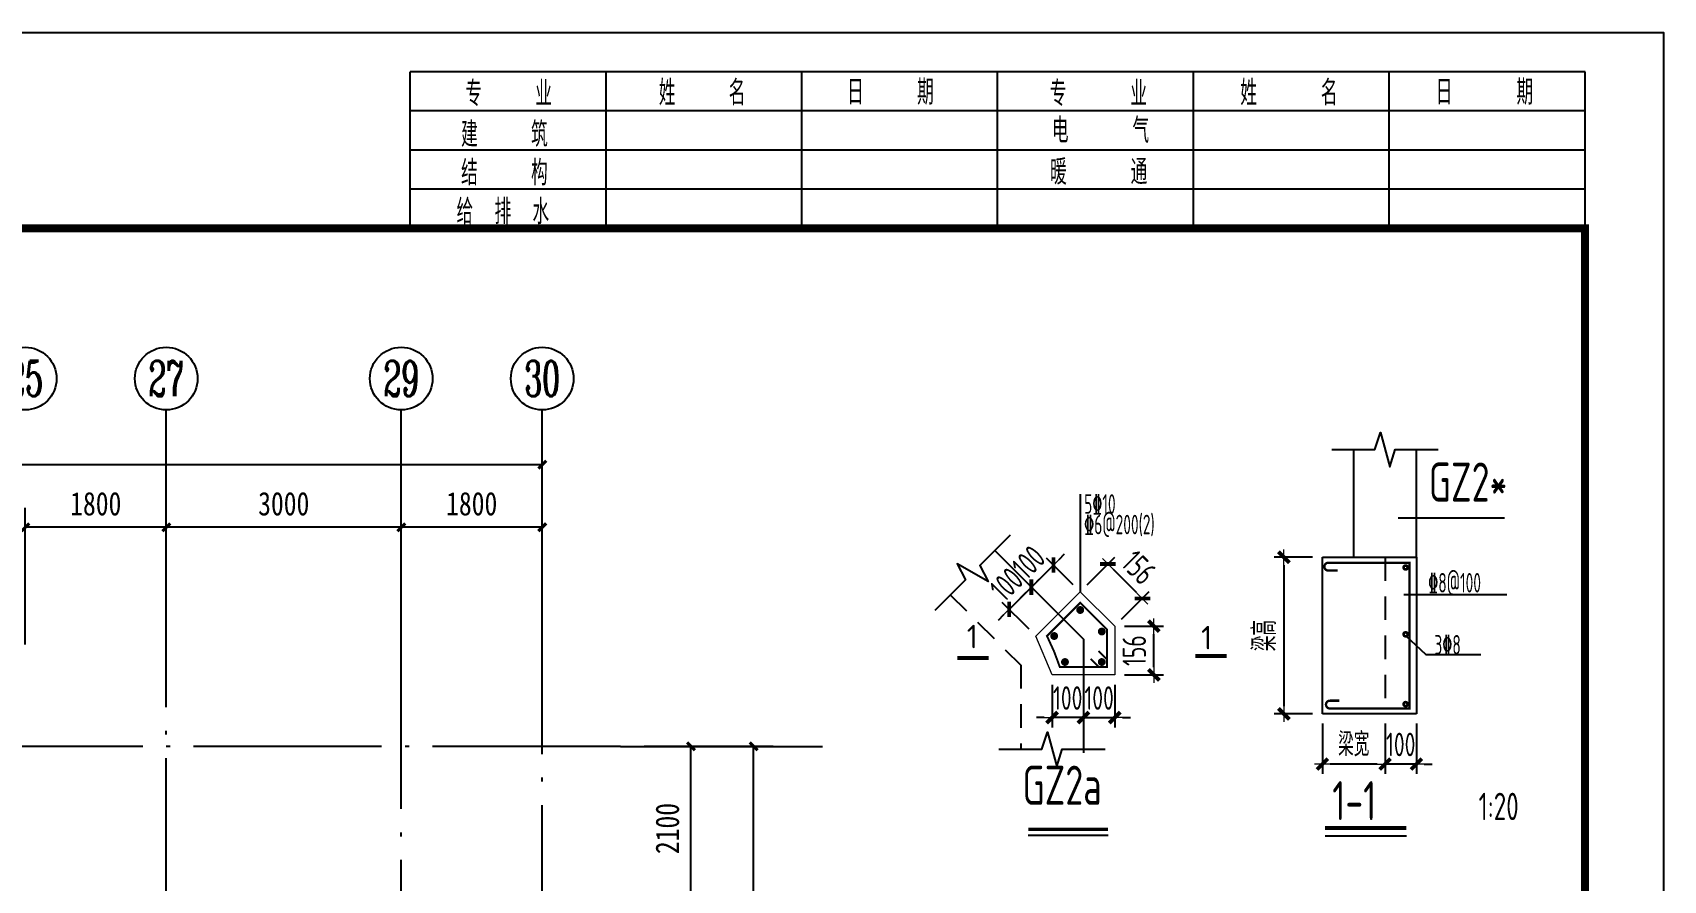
# Model space of a CAD drawing. Extents: x -144902 to 588294, y -160863 to 65494.
# Drawn here: x 138745 to 159567, y -11673 to -845 of the extents above; entities that cross this region are included whole.
import ezdxf
from ezdxf.enums import TextEntityAlignment as Align

# ---------------------------------------------------------------- set-up
doc = ezdxf.new("R2010")
doc.units = 0
doc.header["$LTSCALE"] = 100
doc.linetypes.add('3', pattern=[5, 3, -2])
doc.linetypes.add('ACAD_ISO04W100', pattern=[30.5, 24, -3, 0.5, -3])
doc.layers.get('0').update_dxf_attribs({"linetype": 'CONTINUOUS'})
doc.layers.get('Defpoints').update_dxf_attribs({"linetype": 'CONTINUOUS'})
for name, color, linetype in [('1508', 2, 'CONTINUOUS'), ('AXIS', 3, 'CONTINUOUS'), ('AXIS_TEXT', 7, 'CONTINUOUS'), ('beam_dy', 7, 'CONTINUOUS'), ('b板标注', 6, 'CONTINUOUS'), ('DOTE', 253, 'ACAD_ISO04W100'), ('HATCH', 254, 'CONTINUOUS'), ('PUB_TITLE', 4, 'CONTINUOUS'), ('S_BEAMDIMMASS', 2, 'CONTINUOUS'), ('TEXT', 7, 'CONTINUOUS'), ('THICK', 6, 'CONTINUOUS'), ('THIN', 7, 'CONTINUOUS'), ('tk', 7, 'CONTINUOUS'), ('校对后版本08$0$柱', 50, 'CONTINUOUS'), ('梁', 4, 'CONTINUOUS'), ('梁虚线', 134, '3')]:
    doc.layers.add(name, color=color, linetype=linetype)
for name, color, linetype, lineweight in [('REIN', 6, 'CONTINUOUS', 18), ('Z-柱大样外框', 7, 'ByLayer', 18), ('Z-详图标注', 3, 'CONTINUOUS', 18)]:
    doc.layers.add(name, color=color, linetype=linetype, lineweight=lineweight)
doc.styles.add('_HZTXT', font='complex.shx', dxfattribs={"width": 0.7, "bigfont": 'tssdchn.shx'})
doc.styles.add('COMPLEX', font='COMPLEX')
doc.styles.add('DIM_FONT', font='SIMHEI.TTF', dxfattribs={"width": 0.8})
doc.styles.add('DX', font='tssdeng.shx', dxfattribs={"width": 0.7, "bigfont": 'tssdchn.shx'})
doc.styles.get("Standard").update_dxf_attribs({"font": 'tssdeng.shx', "width": 0.7, "bigfont": 'tssdchn.shx'})
doc.styles.add('TCCAD_Dimension', font='Tssdeng.shx', dxfattribs={"width": 0.7, "bigfont": 'tssdchn.shx'})
doc.styles.add('TSSD_Label', font='Tssdeng.shx', dxfattribs={"width": 0.7, "bigfont": 'hztxt.shx'})
doc.styles.add('TSSD_Rein', font='Tssdeng.shx', dxfattribs={"width": 0.7, "bigfont": 'tssdchn.shx'})
doc.dimstyles.new('DIMN', dxfattribs={"dimtxt": 300, "dimasz": 100, "dimexe": 250, "dimexo": 300, "dimgap": 150, "dimtad": 1, "dimdec": 0, "dimzin": 0, "dimdsep": 46, "dimtxsty": 'DIM_FONT', "dimblk": 'ARCHTICK', "dimcen": 0.09, "dimclrt": 7, "dimazin": 2, "dimtfac": 1, "dimtdec": 0, "dimtix": 1, "dimtmove": 2, "dimatfit": 3, "dimfxl": 1, "dimtolj": 1, "dimtzin": 0, "dimarcsym": 0})
doc.dimstyles.new('TCCAD_25_100', dxfattribs={"dimtxt": 300, "dimasz": 100, "dimexe": 125, "dimexo": 125, "dimgap": 100, "dimtad": 1, "dimdec": 0, "dimlfac": 0.25, "dimzin": 0, "dimdsep": 46, "dimtxsty": 'TCCAD_Dimension', "dimblk": '_TCDBK25_100', "dimcen": 0, "dimclrt": 7, "dimadec": 0, "dimazin": 0, "dimtfac": 1, "dimtdec": 0, "dimtix": 1, "dimtmove": 2, "dimatfit": 3, "dimfxl": 1, "dimtolj": 1, "dimtzin": 0, "dimarcsym": 0})

# ---------------------------------------------------------------- blocks, each defined once
blk = doc.blocks.new('A1tk')
at = {"layer": 'PUB_TITLE'}
for p, q in [((500, 58400), (500, 43400)), ((2500, 58400), (500, 58400)), ((1000, 58400), (1000, 43400)), ((1500, 58400), (1500, 43400)), ((2000, 58400), (2000, 43400)), ((2500, 55900), (500, 55900)), ((2500, 53400), (500, 53400)), ((2500, 50900), (500, 50900)), ((2500, 48400), (500, 48400)), ((2500, 45900), (500, 45900)), ((2500, 43400), (500, 43400))]:
    blk.add_line(p, q, dxfattribs=at)
at = {"layer": 'tk', "color": 5}
blk.add_lwpolyline([(0, 0), (0, 59400), (84100, 59400), (84100, 0)], close=True, dxfattribs=at)
at = {"layer": 'tk', "const_width": 100}
blk.add_lwpolyline([(2500, 1000), (83100, 1000), (83100, 58400), (2500, 58400)], close=True, dxfattribs=at)
at = {"layer": 'PUB_TITLE', "style": 'DX', "width": 0.7}
for s, p in [('日      期', (747, 57116, 2200)), ('姓      名 ', (752, 54687)), ('专      业', (762, 52186)), ('电      气', (1232, 52213, 2200)), ('暖      通', (1766, 52190, 2200)), ('日     期', (747, 49531, 2200)), ('姓     名', (752, 47126)), ('专     业', (762, 44655)), ('建     筑', (1283, 44602, 2200)), ('结     构', (1774, 44602, 2200)), ('给  排  水', (2271, 44582, 2200))]:
    blk.add_text(s, height=320, rotation=90, dxfattribs=at).set_placement(p, align=Align.MIDDLE)
blk = doc.blocks.new('_TCDBK25_100')
blk.add_line((-1, 0), (1, 0))
at = {"const_width": 0.5}
blk.add_lwpolyline([(-0.7, -0.7), (0.7, 0.7)], dxfattribs=at)
blk = doc.blocks.new('*D1360')
at = {"layer": 'Defpoints', "color": 0}
for p in [(152561, -8426), (153061, -8426), (152561, -9049)]:
    blk.add_point(p, dxfattribs=at)
at = {"layer": 'Z-详图标注', "color": 0, "lineweight": -2}
for p, q in [((152686, -8426), (153186, -8426)), ((153061, -8949), (153061, -8526)), ((152686, -9049), (153186, -9049))]:
    blk.add_line(p, q, dxfattribs=at)
at = {"layer": 'Z-详图标注', "color": 0, "lineweight": -2, "xscale": 100, "yscale": 100, "zscale": 100}
for p, rotation in [((153061, -8426), 90), ((153061, -9049), 270)]:
    blk.add_blockref('_TCDBK25_100', p, dxfattribs=dict(at, rotation=rotation))
at = {"layer": 'Z-详图标注', "color": 7, "insert": (152811, -8738), "char_height": 300, "attachment_point": 5, "rotation": 90, "style": 'TCCAD_Dimension'}
blk.add_mtext('\\A1;156', dxfattribs=at)
blk = doc.blocks.new('*D1361')
at = {"layer": 'Defpoints', "color": 0}
for p in [(152474, -7633), (152121, -7986), (152561, -8426)]:
    blk.add_point(p, dxfattribs=at)
at = {"layer": 'Z-详图标注', "color": 0, "lineweight": -2}
for p, q in [((152209, -7898), (152563, -7544)), ((152844, -8002), (152545, -7703)), ((152649, -8338), (153003, -7984))]:
    blk.add_line(p, q, dxfattribs=at)
at = {"layer": 'Z-详图标注', "color": 0, "lineweight": -2, "xscale": 100, "yscale": 100, "zscale": 100}
for p, rotation in [((152474, -7633), 134.9999994393287), ((152915, -8073), 314.9999994393287)]:
    blk.add_blockref('_TCDBK25_100', p, dxfattribs=dict(at, rotation=rotation))
at = {"layer": 'Z-详图标注', "color": 7, "insert": (152871, -7676), "char_height": 300, "attachment_point": 5, "rotation": 315, "style": 'TCCAD_Dimension'}
blk.add_mtext('\\A1;156', dxfattribs=at)
blk = doc.blocks.new('*D1362')
at = {"layer": 'Defpoints', "color": 0}
for p in [(151761, -9049), (152161, -9049), (151761, -9594)]:
    blk.add_point(p, dxfattribs=at)
at = {"layer": 'Z-详图标注', "color": 0, "lineweight": -2}
for p, q in [((151761, -9174), (151761, -9719)), ((152161, -9174), (152161, -9719)), ((151661, -9594), (151561, -9594)), ((152161, -9594), (151761, -9594)), ((152261, -9594), (152361, -9594))]:
    blk.add_line(p, q, dxfattribs=at)
at = {"layer": 'Z-详图标注', "color": 0, "lineweight": -2, "xscale": 100, "yscale": 100, "zscale": 100}
blk.add_blockref('_TCDBK25_100', (151761, -9594), dxfattribs=at)
at = {"layer": 'Z-详图标注', "color": 0, "lineweight": -2, "xscale": 100, "yscale": 100, "zscale": 100, "rotation": 180}
blk.add_blockref('_TCDBK25_100', (152161, -9594), dxfattribs=at)
at = {"layer": 'Z-详图标注', "color": 7, "insert": (151961, -9344), "char_height": 300, "attachment_point": 5, "style": 'TCCAD_Dimension'}
blk.add_mtext('\\A1;100', dxfattribs=at)
blk = doc.blocks.new('*D1363')
at = {"layer": 'Defpoints', "color": 0}
for p in [(152163, -9049), (152561, -9049), (152561, -9594)]:
    blk.add_point(p, dxfattribs=at)
at = {"layer": 'Z-详图标注', "color": 0, "lineweight": -2}
for p, q in [((152163, -9174), (152163, -9719)), ((152561, -9174), (152561, -9719)), ((152063, -9594), (151963, -9594)), ((152163, -9594), (152561, -9594)), ((152661, -9594), (152761, -9594))]:
    blk.add_line(p, q, dxfattribs=at)
at = {"layer": 'Z-详图标注', "color": 0, "lineweight": -2, "xscale": 100, "yscale": 100, "zscale": 100}
blk.add_blockref('_TCDBK25_100', (152163, -9594), dxfattribs=at)
at = {"layer": 'Z-详图标注', "color": 0, "lineweight": -2, "xscale": 100, "yscale": 100, "zscale": 100, "rotation": 180}
blk.add_blockref('_TCDBK25_100', (152561, -9594), dxfattribs=at)
at = {"layer": 'Z-详图标注', "color": 7, "insert": (152362, -9344), "char_height": 300, "attachment_point": 5, "style": 'TCCAD_Dimension'}
blk.add_mtext('\\A1;100', dxfattribs=at)
blk = doc.blocks.new('*D1364')
at = {"layer": 'Defpoints', "color": 0}
for p in [(151497, -7928), (152121, -7986), (151838, -8269)]:
    blk.add_point(p, dxfattribs=at)
at = {"layer": 'Z-详图标注', "color": 0, "lineweight": -2}
for p, q in [((151780, -7645), (151497, -7928)), ((152032, -7898), (151691, -7557)), ((151850, -7574), (151921, -7503)), ((151750, -8181), (151408, -7839)), ((151426, -7998), (151355, -8069))]:
    blk.add_line(p, q, dxfattribs=at)
at = {"layer": 'Z-详图标注', "color": 0, "lineweight": -2, "xscale": 100, "yscale": 100, "zscale": 100}
for p, rotation in [((151780, -7645), 224.9999994395852), ((151497, -7928), 44.99999943958517)]:
    blk.add_blockref('_TCDBK25_100', p, dxfattribs=dict(at, rotation=rotation))
at = {"layer": 'Z-详图标注', "color": 7, "insert": (151461, -7610), "char_height": 300, "attachment_point": 5, "rotation": 45, "style": 'TCCAD_Dimension'}
blk.add_mtext('\\A1;100', dxfattribs=at)
blk = doc.blocks.new('*D1365')
at = {"layer": 'Defpoints', "color": 0}
for p in [(151214, -8211), (151838, -8269), (151555, -8552)]:
    blk.add_point(p, dxfattribs=at)
at = {"layer": 'Z-详图标注', "color": 0, "lineweight": -2}
for p, q in [((151750, -8181), (151408, -7839)), ((151567, -7857), (151638, -7786)), ((151497, -7928), (151214, -8211)), ((151143, -8281), (151072, -8352)), ((151467, -8463), (151126, -8122))]:
    blk.add_line(p, q, dxfattribs=at)
at = {"layer": 'Z-详图标注', "color": 0, "lineweight": -2, "xscale": 100, "yscale": 100, "zscale": 100}
for p, rotation in [((151497, -7928), 224.9999994395867), ((151214, -8211), 44.99999943958665)]:
    blk.add_blockref('_TCDBK25_100', p, dxfattribs=dict(at, rotation=rotation))
at = {"layer": 'Z-详图标注', "color": 7, "insert": (151179, -7892), "char_height": 300, "attachment_point": 5, "rotation": 45, "style": 'TCCAD_Dimension'}
blk.add_mtext('\\A1;100', dxfattribs=at)
blk = doc.blocks.new('*D1366')
at = {"layer": 'Defpoints', "color": 0}
for p in [(155213, -7546), (154722, -9546), (155213, -9546)]:
    blk.add_point(p, dxfattribs=at)
at = {"layer": 'Z-详图标注', "color": 0, "lineweight": -2}
for p, q in [((155088, -7546), (154597, -7546)), ((154722, -7646), (154722, -9446)), ((155088, -9546), (154597, -9546))]:
    blk.add_line(p, q, dxfattribs=at)
at = {"layer": 'Z-详图标注', "color": 0, "lineweight": -2, "xscale": 100, "yscale": 100, "zscale": 100}
for p, rotation in [((154722, -7546), 90), ((154722, -9546), 270)]:
    blk.add_blockref('_TCDBK25_100', p, dxfattribs=dict(at, rotation=rotation))
at = {"layer": 'Z-详图标注', "color": 7, "insert": (154472, -8546), "char_height": 300, "attachment_point": 5, "rotation": 90, "style": 'TCCAD_Dimension'}
blk.add_mtext('\\A1;梁高', dxfattribs=at)
blk = doc.blocks.new('*D1367')
at = {"layer": 'Defpoints', "color": 0}
for p in [(156013, -9546), (156413, -9546), (156013, -10187)]:
    blk.add_point(p, dxfattribs=at)
at = {"layer": 'Z-详图标注', "color": 0, "lineweight": -2}
for p, q in [((156013, -9671), (156013, -10312)), ((156413, -9671), (156413, -10312)), ((155913, -10187), (155813, -10187)), ((156413, -10187), (156013, -10187)), ((156513, -10187), (156613, -10187))]:
    blk.add_line(p, q, dxfattribs=at)
at = {"layer": 'Z-详图标注', "color": 0, "lineweight": -2, "xscale": 100, "yscale": 100, "zscale": 100}
blk.add_blockref('_TCDBK25_100', (156013, -10187), dxfattribs=at)
at = {"layer": 'Z-详图标注', "color": 0, "lineweight": -2, "xscale": 100, "yscale": 100, "zscale": 100, "rotation": 180}
blk.add_blockref('_TCDBK25_100', (156413, -10187), dxfattribs=at)
at = {"layer": 'Z-详图标注', "color": 7, "insert": (156213, -9937), "char_height": 300, "attachment_point": 5, "style": 'TCCAD_Dimension'}
blk.add_mtext('\\A1;100', dxfattribs=at)
blk = doc.blocks.new('*D1368')
at = {"layer": 'Defpoints', "color": 0}
for p in [(155213, -9546), (156013, -9546), (155213, -10187)]:
    blk.add_point(p, dxfattribs=at)
at = {"layer": 'Z-详图标注', "color": 0, "lineweight": -2}
for p, q in [((155213, -9671), (155213, -10312)), ((156013, -9671), (156013, -10312)), ((155913, -10187), (155313, -10187))]:
    blk.add_line(p, q, dxfattribs=at)
at = {"layer": 'Z-详图标注', "color": 0, "lineweight": -2, "xscale": 100, "yscale": 100, "zscale": 100, "rotation": 180}
blk.add_blockref('_TCDBK25_100', (155213, -10187), dxfattribs=at)
at = {"layer": 'Z-详图标注', "color": 0, "lineweight": -2, "xscale": 100, "yscale": 100, "zscale": 100}
blk.add_blockref('_TCDBK25_100', (156013, -10187), dxfattribs=at)
at = {"layer": 'Z-详图标注', "color": 7, "insert": (155613, -9937), "char_height": 300, "attachment_point": 5, "style": 'TCCAD_Dimension'}
blk.add_mtext('\\A1;梁宽', dxfattribs=at)
blk = doc.blocks.new('_ArchTick')
at = {"color": 0, "linetype": 'ByBlock', "const_width": 0.4}
blk.add_lwpolyline([(-0.5, -0.5), (0.5, 0.5)], dxfattribs=at)
blk = doc.blocks.new('*D1608')
at = {"layer": 'AXIS', "color": 0, "lineweight": -2}
for p, q in [((4027, 23103), (4027, 25650)), ((43127, 23103), (43127, 25650)), ((43127, 25400), (4027, 25400))]:
    blk.add_line(p, q, dxfattribs=at)
at = {"layer": 'Defpoints', "color": 0}
for p in [(4027, 25400), (4027, 22803), (43127, 22803)]:
    blk.add_point(p, dxfattribs=at)
at = {"layer": 'AXIS', "color": 0, "lineweight": -2, "xscale": 100, "yscale": 100, "zscale": 100, "rotation": 180}
blk.add_blockref('_ArchTick', (4027, 25400), dxfattribs=at)
at = {"layer": 'AXIS', "color": 0, "lineweight": -2, "xscale": 100, "yscale": 100, "zscale": 100}
blk.add_blockref('_ArchTick', (43127, 25400), dxfattribs=at)
at = {"layer": 'AXIS', "color": 7, "insert": (23577, 25700), "char_height": 300, "attachment_point": 5, "style": 'DIM_FONT'}
blk.add_mtext('\\A1;39100', dxfattribs=at)
blk = doc.blocks.new('*D1609')
at = {"layer": 'AXIS', "color": 0, "lineweight": -2}
for p, q in [((41327, 23103), (41327, 24850)), ((43127, 23103), (43127, 24850)), ((43127, 24600), (41327, 24600))]:
    blk.add_line(p, q, dxfattribs=at)
at = {"layer": 'Defpoints', "color": 0}
for p in [(41327, 24600), (41327, 22803), (43127, 22803)]:
    blk.add_point(p, dxfattribs=at)
at = {"layer": 'AXIS', "color": 0, "lineweight": -2, "xscale": 100, "yscale": 100, "zscale": 100, "rotation": 180}
blk.add_blockref('_ArchTick', (41327, 24600), dxfattribs=at)
at = {"layer": 'AXIS', "color": 0, "lineweight": -2, "xscale": 100, "yscale": 100, "zscale": 100}
blk.add_blockref('_ArchTick', (43127, 24600), dxfattribs=at)
at = {"layer": 'AXIS', "color": 7, "insert": (42227, 24900), "char_height": 300, "attachment_point": 5, "style": 'DIM_FONT'}
blk.add_mtext('\\A1;1800', dxfattribs=at)
blk = doc.blocks.new('*D1610')
at = {"layer": 'AXIS', "color": 0, "lineweight": -2}
for p, q in [((38327, 23103), (38327, 24850)), ((41327, 23103), (41327, 24850)), ((41327, 24600), (38327, 24600))]:
    blk.add_line(p, q, dxfattribs=at)
at = {"layer": 'Defpoints', "color": 0}
for p in [(38327, 24600), (38327, 22803), (41327, 22803)]:
    blk.add_point(p, dxfattribs=at)
at = {"layer": 'AXIS', "color": 0, "lineweight": -2, "xscale": 100, "yscale": 100, "zscale": 100, "rotation": 180}
blk.add_blockref('_ArchTick', (38327, 24600), dxfattribs=at)
at = {"layer": 'AXIS', "color": 0, "lineweight": -2, "xscale": 100, "yscale": 100, "zscale": 100}
blk.add_blockref('_ArchTick', (41327, 24600), dxfattribs=at)
at = {"layer": 'AXIS', "color": 7, "insert": (39827, 24900), "char_height": 300, "attachment_point": 5, "style": 'DIM_FONT'}
blk.add_mtext('\\A1;3000', dxfattribs=at)
blk = doc.blocks.new('*D1611')
at = {"layer": 'AXIS', "color": 0, "lineweight": -2}
for p, q in [((36527, 23103), (36527, 24850)), ((38327, 23103), (38327, 24850)), ((38327, 24600), (36527, 24600))]:
    blk.add_line(p, q, dxfattribs=at)
at = {"layer": 'Defpoints', "color": 0}
for p in [(36527, 24600), (36527, 22803), (38327, 22803)]:
    blk.add_point(p, dxfattribs=at)
at = {"layer": 'AXIS', "color": 0, "lineweight": -2, "xscale": 100, "yscale": 100, "zscale": 100, "rotation": 180}
blk.add_blockref('_ArchTick', (36527, 24600), dxfattribs=at)
at = {"layer": 'AXIS', "color": 0, "lineweight": -2, "xscale": 100, "yscale": 100, "zscale": 100}
blk.add_blockref('_ArchTick', (38327, 24600), dxfattribs=at)
at = {"layer": 'AXIS', "color": 7, "insert": (37427, 24900), "char_height": 300, "attachment_point": 5, "style": 'DIM_FONT'}
blk.add_mtext('\\A1;1800', dxfattribs=at)
blk = doc.blocks.new('*D1628')
at = {"layer": 'AXIS', "color": 0, "lineweight": -2}
for p, q in [((44427, 21803), (46076, 21803)), ((45826, 4403), (45826, 21803)), ((44427, 4403), (46076, 4403))]:
    blk.add_line(p, q, dxfattribs=at)
at = {"layer": 'Defpoints', "color": 0}
for p in [(44127, 21803), (45826, 21803), (44127, 4403)]:
    blk.add_point(p, dxfattribs=at)
at = {"layer": 'AXIS', "color": 0, "lineweight": -2, "xscale": 100, "yscale": 100, "zscale": 100}
for p, rotation in [((45826, 21803), 90), ((45826, 4403), 270)]:
    blk.add_blockref('_ArchTick', p, dxfattribs=dict(at, rotation=rotation))
at = {"layer": 'AXIS', "color": 7, "insert": (45526, 13103), "char_height": 300, "attachment_point": 5, "rotation": 90, "style": 'DIM_FONT'}
blk.add_mtext('\\A1;17400', dxfattribs=at)
blk = doc.blocks.new('*D1644')
at = {"layer": 'AXIS', "color": 0, "lineweight": -2}
for p, q in [((44427, 21803), (45276, 21803)), ((45026, 19703), (45026, 21803)), ((44427, 19703), (45276, 19703))]:
    blk.add_line(p, q, dxfattribs=at)
at = {"layer": 'Defpoints', "color": 0}
for p in [(44127, 21803, 0), (45026, 21803), (44127, 19703, 0)]:
    blk.add_point(p, dxfattribs=at)
at = {"layer": 'AXIS', "color": 0, "lineweight": -2, "xscale": 100, "yscale": 100, "zscale": 100}
for p, rotation in [((45026, 21803), 90), ((45026, 19703), 270)]:
    blk.add_blockref('_ArchTick', p, dxfattribs=dict(at, rotation=rotation))
at = {"layer": 'AXIS', "color": 7, "insert": (44726, 20753), "char_height": 300, "attachment_point": 5, "rotation": 90, "style": 'DIM_FONT'}
blk.add_mtext('\\A1;2100', dxfattribs=at)
blk = doc.blocks.new('_AXISO')
blk.add_circle((0, 0), 0.5)
at = {"layer": 'AXIS_TEXT', "style": 'COMPLEX', "width": 1.041667}
blk.add_attdef('A', text='', height=0.56, dxfattribs=at).set_placement((-0.25, -0.28), (0.25, -0.28), align=Align.FIT)
blk = doc.blocks.new('2012122711173158')
at = {"layer": 'AXIS'}
for p, q in [((38326.8, 22802.6, 0), (38326.8, 26100, 0)), ((41326.8, 22802.6, 0), (41326.8, 26100, 0)), ((43126.8, 22802.6, 0), (43126.8, 26100, 0)), ((44126.8, 21802.6, 0), (46706.2, 21802.6, 0))]:
    blk.add_line(p, q, dxfattribs=at)
at = {"layer": 'DOTE'}
for p, q in [((38326.8, 16202.6, 0), (38326.8, 22802.6, 0)), ((41326.8, 14902.6, 0), (41326.8, 22802.6, 0)), ((43126.8, 3402.6, 0), (43126.8, 22802.6, 0)), ((44126.8, 21802.6, 0), (3026.8, 21802.6, 0))]:
    blk.add_line(p, q, dxfattribs=at)
at = {"layer": 'AXIS'}
ref = blk.add_blockref('_AXISO', (36526.8, 26500, 0), dxfattribs=dict(at, xscale=800, yscale=800, zscale=800))
ref.add_attrib('A', '25', dxfattribs={"layer": 'AXIS_TEXT', "height": 452.55, "style": '_HZTXT', "width": 0.617647}).set_placement((36300.5, 26273.8, 0), (36753.1, 26273.8, 0), align=Align.FIT)
ref = blk.add_blockref('_AXISO', (38326.8, 26500, 0), dxfattribs=dict(at, xscale=800, yscale=800, zscale=800))
ref.add_attrib('A', '27', dxfattribs={"layer": 'AXIS_TEXT', "height": 452.55, "style": '_HZTXT', "width": 0.617647}).set_placement((38100.5, 26273.8, 0), (38553.1, 26273.8, 0), align=Align.FIT)
ref = blk.add_blockref('_AXISO', (41326.8, 26500, 0), dxfattribs=dict(at, xscale=800, yscale=800, zscale=800))
ref.add_attrib('A', '29', dxfattribs={"layer": 'AXIS_TEXT', "height": 452.55, "style": '_HZTXT', "width": 0.617647}).set_placement((41100.5, 26273.8, 0), (41553.1, 26273.8, 0), align=Align.FIT)
ref = blk.add_blockref('_AXISO', (43126.8, 26500, 0), dxfattribs=dict(at, xscale=800, yscale=800, zscale=800))
ref.add_attrib('A', '30', dxfattribs={"layer": 'AXIS_TEXT', "height": 452.55, "style": '_HZTXT', "width": 0.636364}).set_placement((42900.5, 26273.8, 0), (43353.1, 26273.8, 0), align=Align.FIT)
for p1, p2, distance, picture, middle in [((43126.8, 22802.6, 0), (4026.8, 22802.6, 0), -2597.5, '*D1608', (23576.8, 25700, 0)), ((38326.8, 22802.6, 0), (36526.8, 22802.6, 0), -1797.5, '*D1611', (37426.8, 24900, 0)), ((41326.8, 22802.6, 0), (38326.8, 22802.6, 0), -1797.5, '*D1610', (39826.8, 24900, 0)), ((43126.8, 22802.6, 0), (41326.8, 22802.6, 0), -1797.5, '*D1609', (42226.8, 24900, 0)), ((44126.8, 4402.6, 0), (44126.8, 21802.6, 0), -1699.7, '*D1628', (45526.5, 13102.6, 0)), ((44126.8, 19702.6), (44126.8, 21802.6), -899.7, '*D1644', (44726.5, 20752.6, 0))]:
    dim = blk.add_aligned_dim(p1=p1, p2=p2, distance=distance, dimstyle='DIMN', dxfattribs=at)
    dim.commit()
    dim.dimension.update_dxf_attribs({"geometry": picture, "text_midpoint": middle})

msp = doc.modelspace()

# ---------------------------------------------------------------- linework, layer by layer
at = {"const_width": 50}
msp.add_lwpolyline([(155247.904, -11003.935), (156284.887, -11003.935)], dxfattribs=at)
msp.add_lwpolyline([(155247.904, -11103.935), (156284.887, -11103.935)])
at = {"layer": 'beam_dy'}
for p, q in [((156179.706, -7040.724), (157536.934, -7040.724)), ((151457.816, -11096.978), (152475.761, -11096.978))]:
    msp.add_line(p, q, dxfattribs=at)
at = {"layer": 'beam_dy', "const_width": 40}
msp.add_lwpolyline([(151457.816, -11020.856), (152475.761, -11020.856)], dxfattribs=at)
at = {"layer": 'b板标注', "const_width": 30}
msp.add_lwpolyline([(155408.079, -7715.701), (155288.079, -7715.701, -1), (155288.079, -7615.701), (156326.452, -7615.701), (156326.452, -9477.513), (155308.539, -9477.513, -1), (155308.539, -9377.513), (155428.539, -9377.513)], format="xyb", dxfattribs=at)
at = {"layer": 'DOTE'}
for q in [(151604.022, -8035.022), (152160.955, -9282.392)]:
    msp.add_line((152160.955, -8591.955), q, dxfattribs=at)
at = {"layer": 'REIN', "color": 6, "const_width": 50}
for points in [[(156258.009, -7676.582, 1), (156293.009, -7676.582, 1)], [(152095.753, -8219.413, 1), (152145.753, -8219.413, 1)], [(151763.413, -8551.753, 1), (151813.413, -8551.753, 1)], [(152370.955, -8494.615, 1), (152420.955, -8494.615, 1)], [(156258.009, -8529.707, 1), (156293.009, -8529.707, 1)], [(151900.955, -8883.809, 1), (151950.955, -8883.809, 1)], [(152370.955, -8883.809, 1), (152420.955, -8883.809, 1)], [(156258.009, -9421.859, 1), (156293.009, -9421.859, 1)]]:
    msp.add_lwpolyline(points, format="xyb", close=True, dxfattribs=at)
at = {"layer": 'REIN', "color": 210, "const_width": 25}
for points in [[(151788.577, -8753.024), (151696.489, -8551.753), (152120.753, -8127.489), (152191.464, -8198.199)], [(152050.042, -8198.199), (152050.042, -8198.199), (152120.753, -8127.489), (152460.955, -8467.691), (152460.955, -8948.809)], [(152120.753, -8127.489), (152460.955, -8467.691), (152460.955, -8948.809), (152360.955, -8948.809), (152254.889, -8842.743)], [(152354.889, -8742.743), (152460.955, -8848.809), (152460.955, -8948.809), (151860.955, -8948.809), (151788.577, -8753.024)]]:
    msp.add_lwpolyline(points, dxfattribs=at)
at = {"layer": 'S_BEAMDIMMASS'}
for p, q in [((152120.753, -6740.066), (152120.753, -7986.067)), ((156252.996, -8020.762), (157567.917, -8020.762)), ((156275.509, -8547.207), (156534.815, -8787.811)), ((156534.815, -8787.811), (157234.15, -8787.811))]:
    msp.add_line(p, q, dxfattribs=at)
at = {"layer": 'THICK', "const_width": 50}
for points in [[(150952.845, -8833.479), (150552.845, -8833.479)], [(153592.003, -8807.838), (153992.003, -8807.838)]]:
    msp.add_lwpolyline(points, dxfattribs=at)
at = {"layer": 'THIN'}
for p, q in [((155612.98, -7545.689), (155612.98, -6171.5)), ((156412.98, -7545.689), (156412.98, -6171.5))]:
    msp.add_line(p, q, dxfattribs=at)
at = {"layer": 'THIN', "elevation": 0}
msp.add_lwpolyline([(155332.98, -6171.5), (155882.98, -6171.5), (155952.98, -5951.5), (156072.98, -6391.5), (156142.98, -6171.5), (156692.98, -6171.5)], dxfattribs=at)
at = {"layer": 'THIN'}
for points in [[(151227.333, -7262.354), (150838.425, -7651.262), (150944.491, -7856.323), (150548.511, -7630.049), (150654.577, -7835.11), (150265.668, -8224.019)], [(151080.955, -9998.998), (151630.955, -9998.998), (151700.955, -9778.998), (151820.955, -10218.998), (151890.955, -9998.998), (152440.955, -9998.998)]]:
    msp.add_lwpolyline(points, dxfattribs=at)
at = {"layer": 'Z-柱大样外框'}
msp.add_lwpolyline([(151555.067, -8551.753), (152120.753, -7986.067), (152560.955, -8426.269), (152560.955, -9048.809), (151760.955, -9048.809), (151760.955, -9048.809)], close=True, dxfattribs=at)
at = {"layer": '梁'}
for p, q in [((151029.344, -7460.343), (152160.955, -8591.955)), ((155212.98, -7545.689), (156412.98, -7545.689)), ((155212.98, -9545.689), (155212.98, -7545.689)), ((156412.98, -7545.689), (156412.98, -9545.689)), ((152160.955, -8591.955), (152160.955, -10043.469)), ((156412.98, -9545.689), (155212.98, -9545.689))]:
    msp.add_line(p, q, dxfattribs=at)
at = {"layer": '梁虚线'}
for p, q in [((156012.98, -7545.689), (156012.98, -9545.689)), ((150457.016, -8019.386, 0), (151360.955, -8923.326, 0)), ((151360.955, -8923.326), (151360.955, -9998.998))]:
    msp.add_line(p, q, dxfattribs=at)

# ---------------------------------------------------------------- block references
at = {"layer": '1508', "rotation": 270}
msp.add_blockref('A1tk', (100166.634, -844.592), dxfattribs=at)
at = {"layer": 'HATCH'}
msp.add_blockref('2012122711173158', (102124.361, -31763.504), dxfattribs=at)

# ---------------------------------------------------------------- texts
at = {"layer": 'beam_dy', "style": 'TSSD_Rein', "width": 0.7}
for s, p in [('GZ2*', (157072.241, -6985.468)), ('GZ2a', (151888.848, -10857.644))]:
    msp.add_text(s, height=500, dxfattribs=at).set_placement(p, align=Align.BOTTOM_CENTER)
at = {"layer": 'S_BEAMDIMMASS', "width": 0.6}
for s, p in [('5%%13210', (152170.754, -6990.066)), ('%%1326@200(2)', (152170.754, -7252.566)), ('%%1328@100', (156563.678, -7996.292)), ('3%%1328', (156642.754, -8788.566))]:
    msp.add_text(s, height=250, dxfattribs=at).set_placement(p)
at = {"layer": 'TEXT', "width": 0.7}
msp.add_text('1-1', height=500, dxfattribs=at).set_placement((155339.45, -10904.45))
at = {"layer": 'THICK', "style": 'TSSD_Label'}
for p in [(150672.075, -8708.479), (153663.913, -8722.185)]:
    msp.add_text('1', height=300, dxfattribs=at).set_placement(p)
at = {"layer": '校对后版本08$0$柱', "width": 0.7}
msp.add_text('1:20', height=350, dxfattribs=at).set_placement((157207.14, -10903.686))

# ---------------------------------------------------------------- dimensions: what is measured, and where the dimension line sits
at = {"layer": 'Z-详图标注'}
for p1, p2, picture, middle in [((152120.753, -7986.067), (151837.91, -8268.91), '*D1364', (151461.377, -7609.534)), ((151837.91, -8268.91), (151555.067, -8551.753), '*D1365', (151178.534, -7892.377))]:
    dim = msp.add_aligned_dim(p1=p1, p2=p2, distance=-482.498, dimstyle='TCCAD_25_100', dxfattribs=at)
    dim.commit()
    dim.dimension.update_dxf_attribs({"geometry": picture, "text_midpoint": middle})
for base, p1, p2, angle, picture, middle in [((152474.306, -7632.514), (152560.955, -8426.269), (152120.753, -7986.067), 134.9999994, '*D1361', (152871.184, -7675.838)), ((153060.955, -8426.269), (152560.955, -9048.809), (152560.955, -8426.269), 90, '*D1360', (152810.955, -8737.539))]:
    dim = msp.add_linear_dim(base=base, p1=p1, p2=p2, angle=angle, dimstyle='TCCAD_25_100', dxfattribs=at)
    dim.commit()
    dim.dimension.update_dxf_attribs({"geometry": picture, "text_midpoint": middle})
dim = msp.add_aligned_dim(p1=(155212.98, -7545.689), p2=(155212.98, -9545.689), distance=-490.63, text='梁高', dimstyle='TCCAD_25_100', dxfattribs=at)
dim.commit()
dim.dimension.update_dxf_attribs({"geometry": '*D1366', "text_midpoint": (154472.35, -8545.689)})
for base, p1, p2, picture, middle in [((151760.955, -9593.723), (152160.955, -9048.809), (151760.955, -9048.809), '*D1362', (151960.955, -9343.723)), ((152560.955, -9593.723), (152162.878, -9048.809), (152560.955, -9048.809), '*D1363', (152361.916, -9343.723)), ((156012.98, -10187.449), (156412.98, -9545.689), (156012.98, -9545.689), '*D1367', (156212.98, -9937.449))]:
    dim = msp.add_linear_dim(base=base, p1=p1, p2=p2, dimstyle='TCCAD_25_100', dxfattribs=at)
    dim.commit()
    dim.dimension.update_dxf_attribs({"geometry": picture, "text_midpoint": middle})
dim = msp.add_linear_dim(base=(155212.98, -10187.449), p1=(156012.98, -9545.689), p2=(155212.98, -9545.689), text='梁宽', dimstyle='TCCAD_25_100', dxfattribs=at)
dim.commit()
dim.dimension.update_dxf_attribs({"geometry": '*D1368', "text_midpoint": (155612.98, -9937.449)})

doc.saveas('drawing.dxf')
